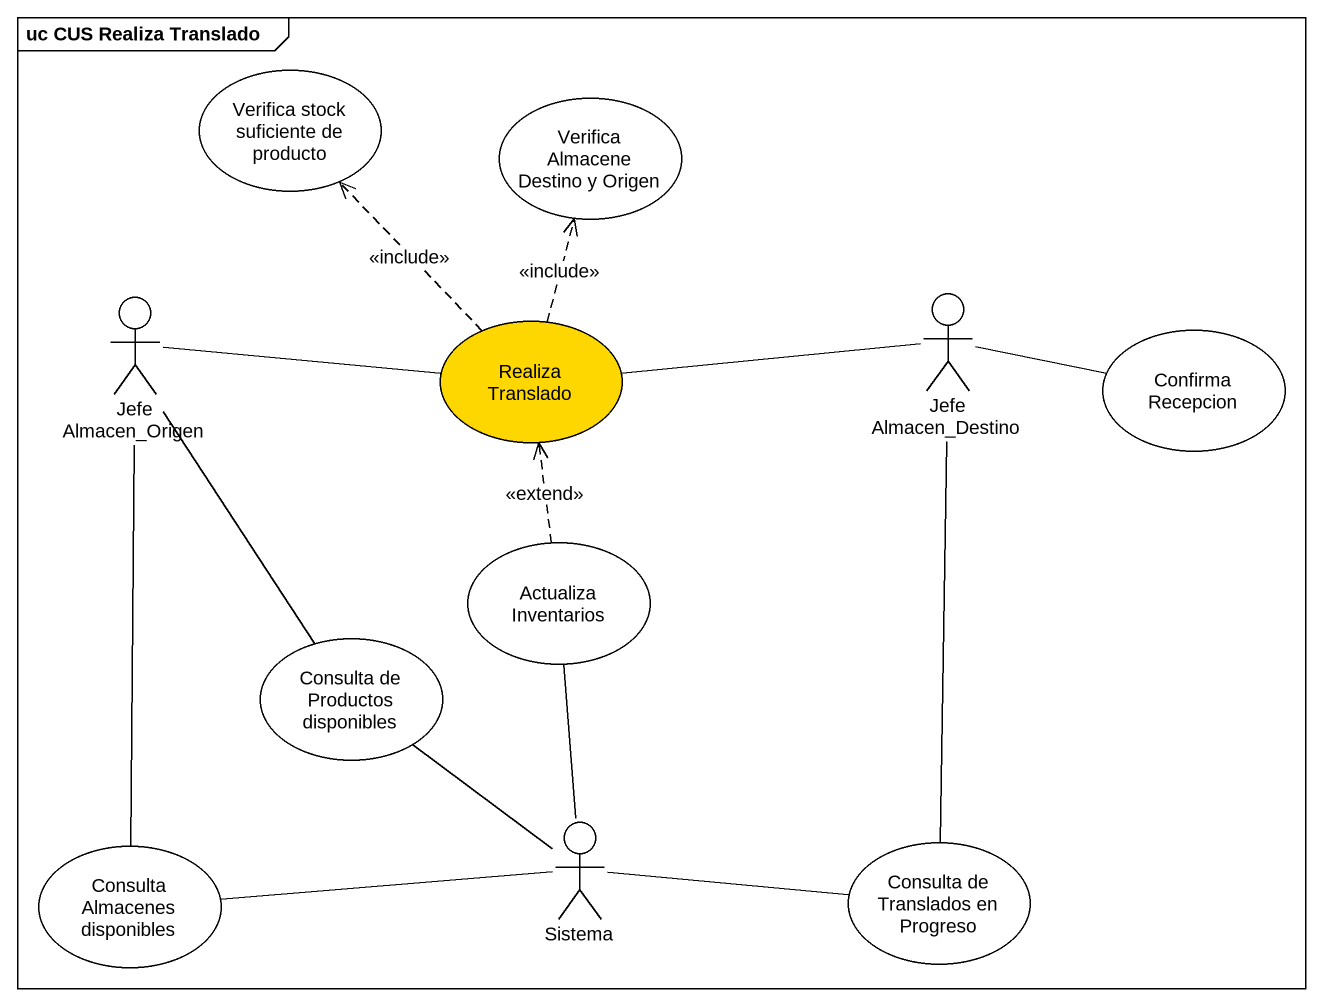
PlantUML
@startuml
mainframe uc CUS Realiza Translado
usecase "Verifica stock suficiente de producto" as Verifica_stock_suficiente
usecase "Verifica Almacene Destino y Origen" as Verifica_Almacene_Destino_y
actor "Jefe Almacen_Origen" as Jefe_Almacen_Origen
actor "Jefe Almacen_Destino" as Jefe_Almacen_Destino
usecase "Realiza Translado" as Realiza_Translado #FFD700
usecase "Confirma Recepcion" as Confirma_Recepcion
usecase "Actualiza Inventarios" as Actualiza_Inventarios
usecase "Consulta de Productos disponibles" as Consulta_de_Productos
usecase "Consulta Almacenes disponibles" as Consulta_Almacenes
actor Sistema
usecase "Consulta de Translados en Progreso" as Consulta_de_Translados_en
Jefe_Almacen_Origen -right- Realiza_Translado
Jefe_Almacen_Origen -- Consulta_de_Productos
Jefe_Almacen_Origen -- Consulta_Almacenes
Jefe_Almacen_Destino -right- Confirma_Recepcion
Jefe_Almacen_Destino -- Consulta_de_Translados_en
Realiza_Translado .up.> Verifica_stock_suficiente : <<include>>
Realiza_Translado .up.> Verifica_Almacene_Destino_y : <<include>>
Realiza_Translado -right- Jefe_Almacen_Destino
Actualiza_Inventarios .up.> Realiza_Translado : <<extend>>
Consulta_de_Productos -- Sistema
Sistema -up- Actualiza_Inventarios
Sistema -left- Consulta_Almacenes
Sistema -right- Consulta_de_Translados_en
@enduml
